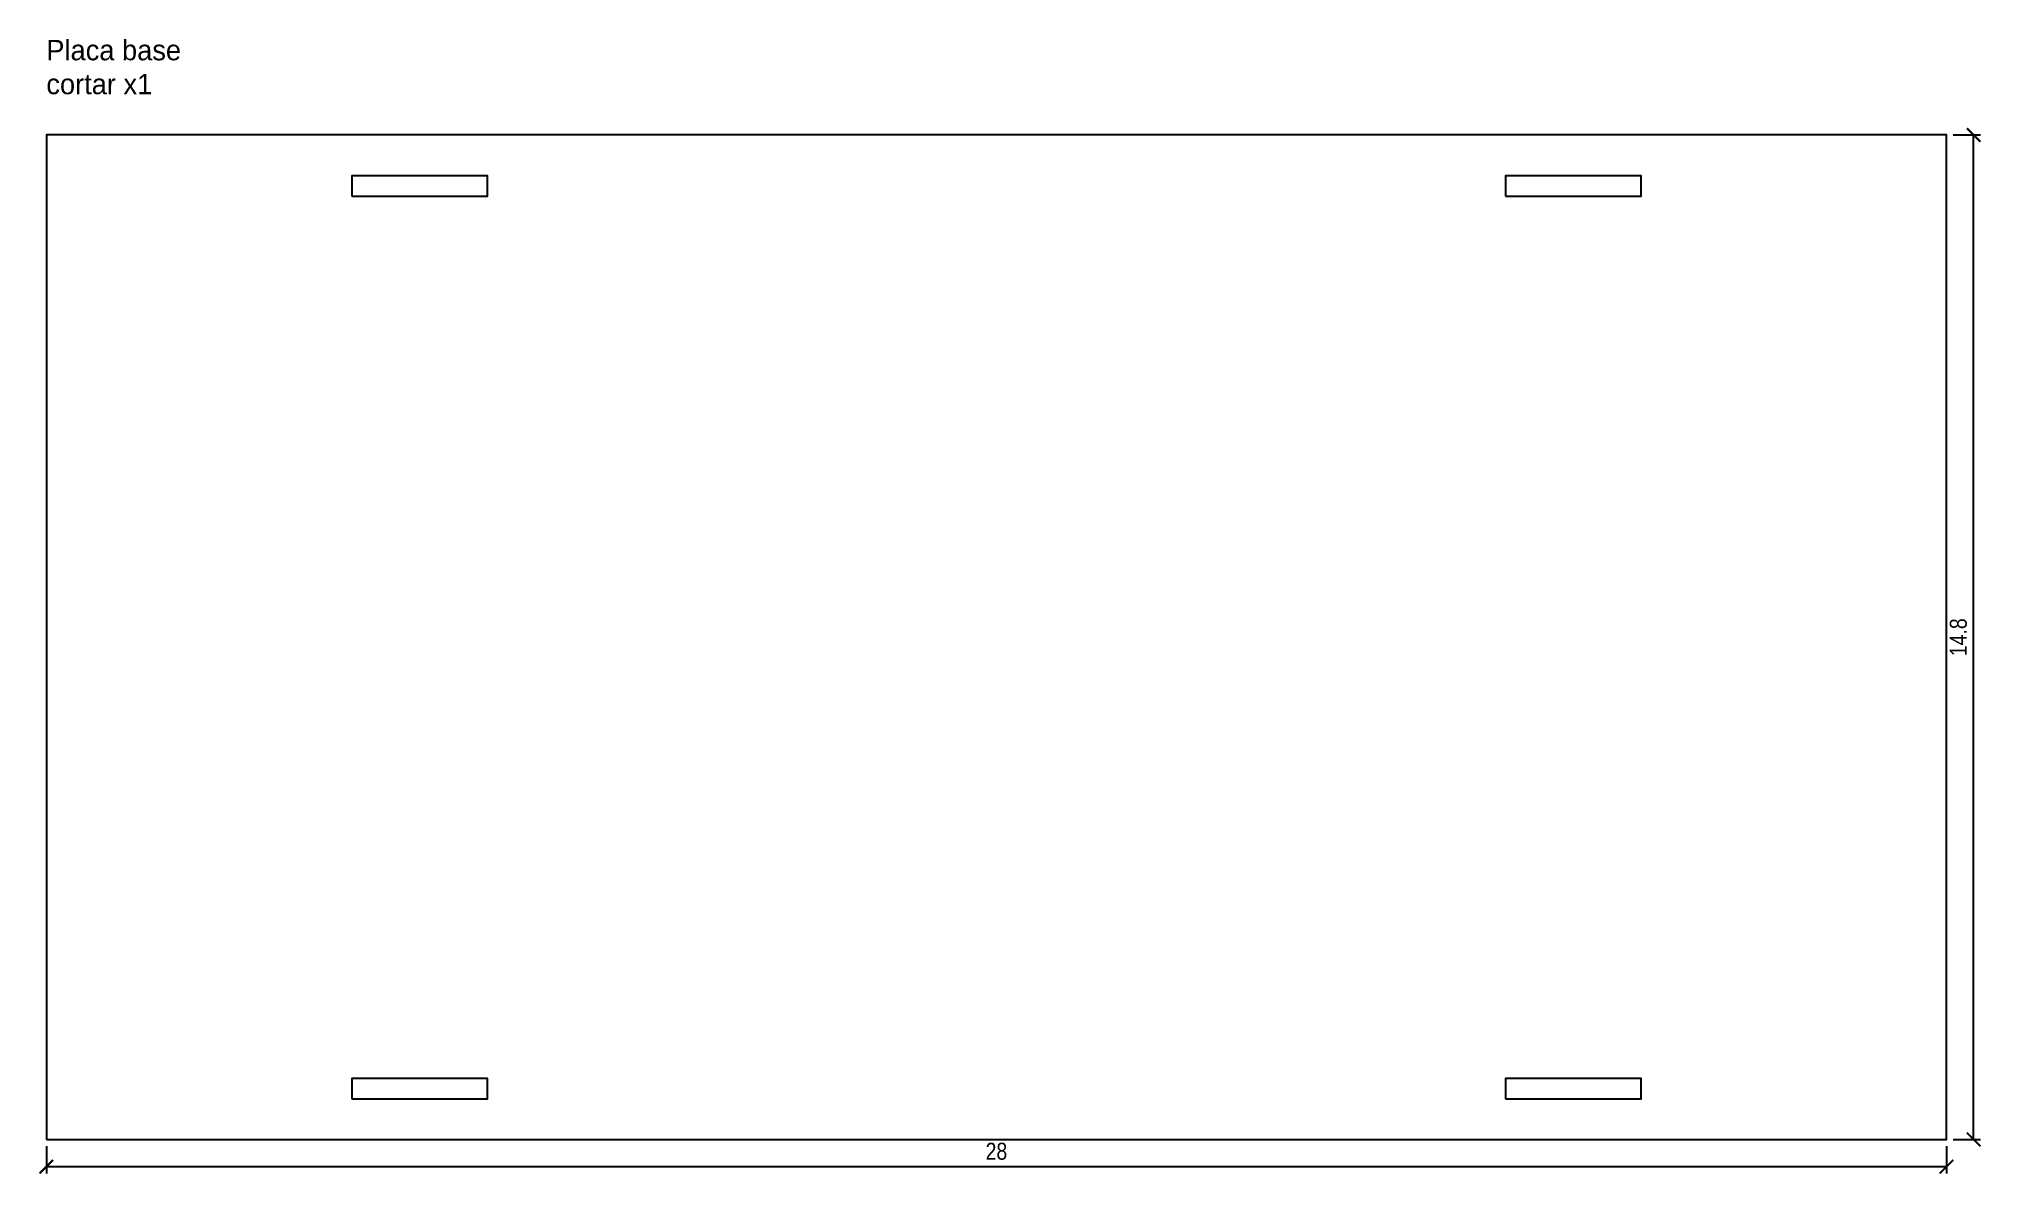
# Model space of a CAD drawing. Header units: centimetres. Extents: x 1.1 to 29.7, y 0.7 to 17.4.
import ezdxf

# ---------------------------------------------------------------- set-up
doc = ezdxf.new("R2010")
doc.units = ezdxf.units.CM
doc.layers.add('CORTE', color=1, linetype='Continuous')
doc.layers.add('ETIQUETA', color=5, linetype='Continuous')
doc.styles.add('OpenSansCondensed-Light', font='OpenSansCondensed-Light.ttf')
doc.dimstyles.new('EZDXF', dxfattribs={"dimtxt": 0.25, "dimasz": 0.175, "dimexe": 0.375, "dimexo": 0.125, "dimgap": 0.1, "dimtad": 1, "dimlfac": 100, "dimzin": 12, "dimdsep": 46, "dimtxsty": 'OpenSansCondensed-Light', "dimblk": 'ARCHTICK', "dimcen": 2.5, "dimazin": 3, "dimtfac": 0.5, "dimtmove": 2, "dimatfit": 3, "dimarcsym": 0})

# ---------------------------------------------------------------- blocks, each defined once
blk = doc.blocks.new('_ARCHTICK')
at = {"color": 0, "linetype": 'ByBlock', "const_width": 0.15}
blk.add_lwpolyline([(-0.5, -0.5), (0.5, 0.5)], dxfattribs=at)

msp = doc.modelspace()

# ---------------------------------------------------------------- linework, layer by layer
at = {"layer": 'CORTE'}
for points in [[(1.2, 1.2), (29.2, 1.2), (29.2, 16), (1.2, 16)], [(5.7, 15.1), (7.7, 15.1), (7.7, 15.4), (5.7, 15.4)], [(22.7, 15.1), (24.7, 15.1), (24.7, 15.4), (22.7, 15.4)], [(5.7, 1.8), (7.7, 1.8), (7.7, 2.1), (5.7, 2.1)], [(22.7, 1.8), (24.7, 1.8), (24.7, 2.1), (22.7, 2.1)]]:
    msp.add_lwpolyline(points, close=True, dxfattribs=at)

# ---------------------------------------------------------------- texts
at = {"layer": 'ETIQUETA'}
for s, p in [('Placa base', (1.2, 17.1)), ('cortar x1', (1.2, 16.6))]:
    msp.add_text(s, height=0.3, dxfattribs=at).set_placement(p)

# ---------------------------------------------------------------- dimensions: what is measured, and where the dimension line sits
msp.add_linear_dim(base=(29.6, 1.2), p1=(29.2, 1.2), p2=(29.2, 16), angle=90, dimstyle='EZDXF', override={"dimtxt": 0.25, "dimasz": 0.2, "dimexe": 0.1, "dimexo": 0.1, "dimdec": 2, "dimlfac": 1, "dimzin": 8}, dxfattribs=at).render()
msp.add_linear_dim(base=(1.2, 0.8), p1=(1.2, 1.2), p2=(29.2, 1.2), dimstyle='EZDXF', override={"dimtxt": 0.25, "dimasz": 0.2, "dimexe": 0.1, "dimexo": 0.1, "dimdec": 2, "dimlfac": 1, "dimzin": 8}, dxfattribs=at).render()

doc.saveas('drawing.dxf')
